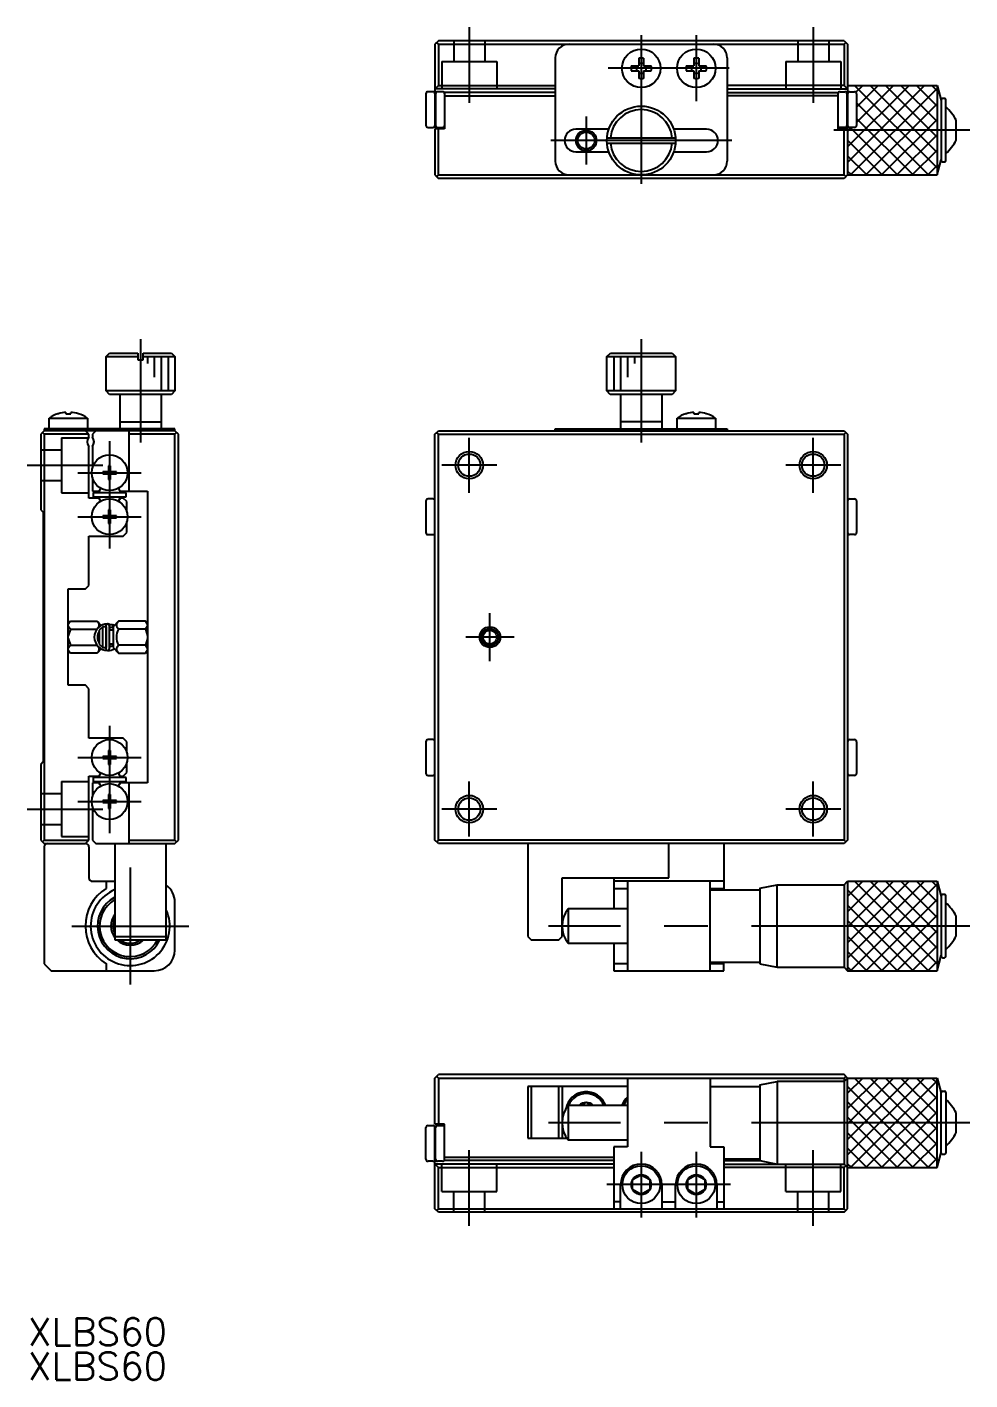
# Model space of a CAD drawing. Extents: x 0 to 276, y 0 to 197.
# Drawn here: x -0.1 to 136.9, y 0 to 196.7 of the extents above; entities that cross this region are included whole.
import ezdxf

# ---------------------------------------------------------------- set-up
doc = ezdxf.new("R2010")
doc.units = 0
doc.linetypes.add('CENTER', pattern=[50.8, 31.75, -6.35, 6.35, -6.35])
doc.linetypes.add('DASHED', pattern=[19.05, 12.7, -6.35])
doc.layers.get('0').update_dxf_attribs({"linetype": 'CONTINUOUS'})
doc.layers.add('CENTER', color=1, linetype='CENTER')
doc.styles.get("Standard").update_dxf_attribs({"font": 'txt.shx', "height": 3, "bigfont": 'bigfont.shx'})

# ---------------------------------------------------------------- blocks, each defined once
blk = doc.blocks.new('*U55')
at = {"color": 7, "linetype": 'CONTINUOUS'}
blk.add_text('XLBS60', height=4, dxfattribs=at).set_placement((0, 5))
blk = doc.blocks.new('*U56')
at = {"color": 7, "linetype": 'CONTINUOUS'}
blk.add_text('XLBS60', height=4, dxfattribs=at).set_placement((0, 0))

msp = doc.modelspace()

# ---------------------------------------------------------------- linework, layer by layer
at = {"color": 7, "linetype": 'CONTINUOUS'}
for p, q in [((59.66, 194.69), (59.16, 194.19)), ((59.16, 194.19), (59.16, 182.19)), ((59.66, 194.19), (59.41, 194.44)), ((118.66, 194.69), (59.66, 194.69)), ((59.66, 194.19), (59.66, 188.19)), ((59.66, 194.19), (118.66, 194.19)), ((118.66, 194.69), (119.16, 194.19)), ((118.66, 194.19), (118.91, 194.44)), ((118.66, 194.19), (118.66, 188.19)), ((119.16, 194.19), (119.16, 175.19)), ((76.66, 192.19), (76.66, 177.19)), ((76.66, 192.19), (76.66, 177.19)), ((87.7, 191.04), (88.81, 191.04)), ((88.81, 192.14), (88.81, 191.04)), ((89.51, 192.14), (89.51, 191.04)), ((89.51, 191.04), (90.62, 191.04)), ((95.7, 191.04), (96.81, 191.04)), ((96.81, 192.14), (96.81, 191.04)), ((97.51, 192.14), (97.51, 191.04)), ((97.51, 191.04), (98.62, 191.04)), ((101.66, 192.19), (101.66, 177.19)), ((101.66, 192.19), (101.66, 177.19)), ((87.7, 190.34), (88.81, 190.34)), ((88.81, 190.34), (88.81, 189.23)), ((89.51, 190.34), (90.62, 190.34)), ((89.51, 190.34), (89.51, 189.23)), ((95.7, 190.34), (96.81, 190.34)), ((96.81, 190.34), (96.81, 189.23)), ((97.51, 190.34), (98.62, 190.34)), ((97.51, 190.34), (97.51, 189.23)), ((57.86, 186.99), (57.86, 182.39)), ((58.86, 187.29), (58.16, 187.29)), ((59.66, 188.19), (59.16, 187.69)), ((76.66, 187.69), (59.16, 187.69)), ((59.26, 186.99), (59.26, 182.39)), ((60.26, 187.29), (59.56, 187.29)), ((59.66, 188.19), (76.66, 188.19)), ((76.66, 187.19), (60.56, 187.19)), ((60.56, 187.19), (60.56, 181.89)), ((118.66, 188.19), (101.66, 188.19)), ((101.66, 187.69), (119.16, 187.69)), ((101.66, 187.19), (117.76, 187.19)), ((117.76, 187.19), (117.76, 181.89)), ((118.06, 187.29), (118.76, 187.29)), ((118.66, 188.19), (119.16, 187.69)), ((119.06, 186.99), (119.06, 182.39)), ((119.16, 188.19), (132.16, 188.19)), ((119.46, 187.29), (120.16, 187.29)), ((120.46, 186.99), (120.46, 182.39)), ((132.16, 188.19), (132.75, 185.99)), ((132.16, 188.19), (132.16, 175.19)), ((59.16, 186.24), (59.26, 186.24)), ((59.16, 186.11), (59.26, 186.11)), ((60.56, 186.69), (76.66, 186.69)), ((117.76, 186.69), (101.66, 186.69)), ((119.16, 186.24), (119.06, 186.24)), ((119.16, 186.11), (119.06, 186.11)), ((132.75, 186.09), (132.75, 177.29)), ((133.25, 186.29), (132.95, 186.29)), ((133.45, 177.29), (133.45, 186.09)), ((59.16, 184.69), (59.26, 184.69)), ((59.16, 183.26), (59.26, 183.26)), ((59.16, 183.14), (59.26, 183.14)), ((119.16, 184.69), (119.06, 184.69)), ((119.16, 183.26), (119.06, 183.26)), ((119.16, 183.14), (119.06, 183.14)), ((134.96, 180.24), (134.96, 183.13)), ((58.16, 182.09), (58.86, 182.09)), ((59.16, 182.69), (59.26, 182.69)), ((59.16, 182.19), (59.34, 182.19)), ((60.56, 181.89), (59.16, 181.89)), ((59.16, 181.89), (59.16, 175.19)), ((59.56, 182.09), (60.26, 182.09)), ((59.66, 175.19), (59.66, 181.89)), ((60.48, 182.19), (60.56, 182.19)), ((84.44, 181.84), (79.66, 181.84)), ((98.66, 181.84), (93.88, 181.84)), ((117.84, 182.19), (117.76, 182.19)), ((117.76, 181.89), (119.16, 181.89)), ((118.76, 182.09), (118.06, 182.09)), ((118.66, 175.19), (118.66, 181.89)), ((119.16, 182.19), (118.98, 182.19)), ((119.16, 182.69), (119.06, 182.69)), ((120.16, 182.09), (119.46, 182.09)), ((84.17, 180.59), (94.14, 180.59)), ((84.17, 179.79), (94.14, 179.79)), ((79.66, 178.54), (84.44, 178.54)), ((93.88, 178.54), (98.66, 178.54)), ((132.16, 175.19), (132.75, 177.39)), ((132.95, 177.09), (133.25, 177.09)), ((59.16, 175.19), (59.66, 174.69)), ((59.66, 175.19), (59.41, 174.94)), ((59.66, 175.19), (118.66, 175.19)), ((119.16, 175.19), (118.66, 174.69)), ((118.66, 175.19), (118.91, 174.94)), ((119.16, 175.19), (132.16, 175.19)), ((118.66, 174.69), (59.66, 174.69)), ((11.36, 148.79), (11.86, 149.29)), ((11.36, 148.79), (15.96, 148.79)), ((11.36, 143.79), (11.36, 148.79)), ((11.86, 149.29), (15.96, 149.29)), ((15.96, 149.29), (15.96, 148.29)), ((15.96, 148.29), (16.76, 148.29)), ((16.76, 148.29), (16.76, 149.29)), ((16.76, 149.29), (20.86, 149.29)), ((16.76, 148.79), (21.36, 148.79)), ((20.86, 149.29), (21.36, 148.79)), ((21.36, 148.79), (21.36, 143.79)), ((84.16, 143.79), (84.16, 148.29)), ((84.16, 148.29), (84.17, 148.29)), ((84.17, 148.79), (84.68, 149.29)), ((84.17, 148.79), (94.14, 148.79)), ((84.17, 148.29), (84.17, 148.79)), ((84.68, 149.29), (93.64, 149.29)), ((93.64, 149.29), (94.14, 148.79)), ((94.14, 148.79), (94.14, 148.29)), ((94.14, 148.29), (94.16, 148.29)), ((94.16, 148.29), (94.16, 143.79)), ((21.36, 143.79), (11.36, 143.79)), ((11.86, 143.29), (11.36, 143.79)), ((21.36, 143.79), (20.86, 143.29)), ((94.16, 143.79), (84.16, 143.79)), ((84.66, 143.29), (84.16, 143.79)), ((94.16, 143.79), (93.66, 143.29)), ((20.86, 143.29), (11.86, 143.29)), ((13.36, 143.29), (13.36, 138.29)), ((19.36, 143.29), (19.36, 138.29)), ((93.66, 143.29), (84.66, 143.29)), ((86.16, 143.29), (86.16, 138.29)), ((92.16, 143.29), (92.16, 138.29)), ((3.06, 138.29), (3.06, 139.84)), ((3.06, 139.84), (8.66, 139.84)), ((4.36, 140.46), (4.4, 140.46)), ((5.51, 140.67), (5.51, 140.46)), ((5.51, 140.46), (6.21, 140.46)), ((6.21, 140.46), (6.21, 140.67)), ((7.36, 140.46), (7.32, 140.46)), ((8.66, 139.84), (8.66, 138.29)), ((94.36, 138.29), (94.36, 139.84)), ((94.36, 139.84), (99.96, 139.84)), ((95.66, 140.46), (95.7, 140.46)), ((96.81, 140.67), (96.81, 140.46)), ((96.81, 140.46), (97.51, 140.46)), ((97.51, 140.46), (97.51, 140.67)), ((98.66, 140.46), (98.62, 140.46)), ((99.96, 139.84), (99.96, 138.29)), ((2.36, 137.99), (1.86, 137.49)), ((2.36, 137.49), (2.11, 137.74)), ((21.36, 138.29), (2.36, 138.29)), ((2.36, 138.29), (2.36, 137.99)), ((21.36, 137.99), (2.36, 137.99)), ((8.86, 137.49), (8.36, 137.99)), ((9.86, 137.99), (9.36, 137.49)), ((13.36, 139.29), (19.36, 139.29)), ((14.66, 137.99), (14.66, 129.19)), ((21.36, 137.99), (21.36, 138.29)), ((21.86, 137.49), (21.36, 137.99)), ((21.36, 137.49), (21.61, 137.74)), ((59.16, 137.49), (59.66, 137.99)), ((59.66, 137.49), (59.41, 137.74)), ((59.66, 137.99), (118.66, 137.99)), ((76.66, 137.99), (76.66, 138.29)), ((76.66, 138.29), (101.66, 138.29)), ((92.16, 139.29), (86.16, 139.29)), ((101.66, 138.29), (101.66, 137.99)), ((118.66, 137.99), (119.16, 137.49)), ((118.66, 137.49), (118.91, 137.74)), ((1.86, 137.49), (1.86, 126.49)), ((8.86, 137.49), (2.36, 137.49)), ((2.36, 137.49), (2.36, 78.49)), ((8.86, 137.05), (8.86, 137.49)), ((8.86, 128.19), (8.86, 135.73)), ((9.36, 137.49), (9.36, 137.05)), ((9.36, 135.73), (9.36, 132.61)), ((21.36, 137.49), (14.66, 137.49)), ((21.36, 78.49), (21.36, 137.49)), ((21.86, 78.49), (21.86, 137.49)), ((59.16, 78.49), (59.16, 137.49)), ((59.66, 137.49), (118.66, 137.49)), ((59.66, 78.49), (59.66, 137.49)), ((118.66, 137.49), (118.66, 78.49)), ((119.16, 137.49), (119.16, 78.49)), ((11.66, 132.04), (10.86, 132.04)), ((10.86, 132.04), (10.86, 131.75)), ((11.39, 132.04), (11.39, 131.75)), ((12.01, 132.89), (11.72, 132.89)), ((11.72, 132.89), (11.72, 132.1)), ((12.01, 132.36), (11.72, 132.36)), ((12.01, 132.1), (12.01, 132.89)), ((12.86, 132.04), (12.07, 132.04)), ((12.33, 131.75), (12.33, 132.04)), ((12.86, 131.75), (12.86, 132.04)), ((9.36, 131.18), (9.36, 129.19)), ((10.86, 131.75), (11.66, 131.75)), ((11.72, 131.69), (11.72, 130.89)), ((11.72, 131.42), (12.01, 131.42)), ((11.72, 130.89), (12.01, 130.89)), ((12.01, 130.89), (12.01, 131.69)), ((12.07, 131.75), (12.86, 131.75)), ((10.31, 128.19), (8.86, 128.19)), ((9.36, 129.19), (10.31, 129.19)), ((14.26, 128.99), (9.46, 128.99)), ((9.46, 128.99), (9.46, 128.39)), ((9.46, 128.39), (14.26, 128.39)), ((10.31, 129.19), (10.48, 129.49)), ((10.31, 128.19), (10.44, 127.97)), ((13.41, 129.19), (13.24, 129.49)), ((13.41, 128.19), (13.28, 127.97)), ((13.41, 129.19), (17.36, 129.19)), ((13.86, 128.19), (13.41, 128.19)), ((14.36, 127.69), (13.86, 128.19)), ((14.26, 128.39), (14.26, 128.99)), ((17.36, 129.19), (17.36, 86.79)), ((58.86, 128.09), (58.16, 128.09)), ((119.46, 128.09), (120.16, 128.09)), ((1.86, 126.49), (2.21, 126.14)), ((2.21, 126.14), (2.21, 89.84)), ((12.01, 126.49), (11.72, 126.49)), ((11.72, 126.49), (11.72, 125.7)), ((12.01, 125.96), (11.72, 125.96)), ((12.01, 125.7), (12.01, 126.49)), ((14.36, 126.21), (14.36, 127.69)), ((57.86, 127.79), (57.86, 123.19)), ((120.46, 127.79), (120.46, 123.19)), ((11.66, 125.64), (10.86, 125.64)), ((10.86, 125.64), (10.86, 125.35)), ((10.86, 125.35), (11.66, 125.35)), ((11.39, 125.64), (11.39, 125.35)), ((11.72, 125.29), (11.72, 124.49)), ((11.72, 125.02), (12.01, 125.02)), ((11.72, 124.49), (12.01, 124.49)), ((12.01, 124.49), (12.01, 125.29)), ((12.86, 125.64), (12.07, 125.64)), ((12.07, 125.35), (12.86, 125.35)), ((12.33, 125.35), (12.33, 125.64)), ((12.86, 125.35), (12.86, 125.64)), ((14.36, 123.19), (14.36, 124.78)), ((8.86, 115.49), (8.86, 122.69)), ((8.86, 122.69), (13.86, 122.69)), ((13.86, 122.69), (14.36, 123.19)), ((58.16, 122.89), (58.86, 122.89)), ((120.16, 122.89), (119.46, 122.89)), ((5.86, 100.99), (5.86, 114.99)), ((5.86, 114.99), (8.36, 114.99)), ((8.36, 114.99), (8.86, 115.49)), ((5.86, 110), (6.16, 110.3)), ((6.16, 110.3), (5.86, 109.82)), ((6.16, 110.3), (10.05, 110.3)), ((10.05, 110.3), (10.65, 109.7)), ((13.17, 110.3), (12.36, 109.49)), ((17.06, 110.3), (13.17, 110.3)), ((17.36, 110), (17.06, 110.3)), ((17.06, 110.3), (17.36, 109.82)), ((5.86, 109.63), (6.16, 109.15)), ((6.16, 109.15), (5.86, 108.19)), ((6.16, 109.15), (10.02, 109.15)), ((10.86, 109.49), (10.36, 108.99)), ((10.36, 108.99), (10.36, 106.99)), ((11.36, 109.49), (10.86, 109.49)), ((10.86, 106.49), (10.86, 109.49)), ((11.36, 106.27), (11.36, 109.72)), ((11.36, 109.49), (11.36, 106.49)), ((11.63, 109.94), (12.14, 109.84)), ((11.8, 109.78), (11.81, 109.79)), ((11.81, 109.79), (11.85, 109.8)), ((11.81, 109.72), (11.81, 106.27)), ((12.36, 108.99), (11.81, 108.99)), ((11.85, 109.8), (11.88, 109.81)), ((11.86, 108.99), (11.86, 109.28)), ((11.88, 109.81), (11.92, 109.82)), ((11.92, 109.82), (11.95, 109.83)), ((11.95, 109.83), (11.99, 109.83)), ((11.99, 109.83), (12.02, 109.84)), ((12.02, 109.84), (12.06, 109.84)), ((12.06, 109.84), (12.09, 109.84)), ((12.09, 109.84), (12.13, 109.84)), ((12.13, 109.84), (12.16, 109.84)), ((12.16, 109.84), (12.2, 109.83)), ((12.2, 109.37), (12.19, 109.37)), ((12.36, 109.28), (12.19, 109.37)), ((12.2, 109.83), (12.24, 109.82)), ((12.21, 109.38), (12.2, 109.38)), ((12.2, 109.38), (12.2, 109.37)), ((12.2, 109.37), (12.2, 109.37)), ((12.22, 109.39), (12.21, 109.38)), ((12.23, 109.41), (12.22, 109.4)), ((12.22, 109.4), (12.22, 109.39)), ((12.24, 109.42), (12.23, 109.41)), ((12.24, 109.82), (12.27, 109.82)), ((12.25, 109.45), (12.24, 109.43)), ((12.24, 109.43), (12.24, 109.43)), ((12.24, 109.43), (12.24, 109.42)), ((12.27, 109.48), (12.25, 109.45)), ((12.27, 109.82), (12.34, 109.79)), ((12.28, 109.51), (12.27, 109.48)), ((12.3, 109.54), (12.28, 109.51)), ((12.31, 109.58), (12.3, 109.54)), ((12.33, 109.61), (12.31, 109.58)), ((12.34, 109.65), (12.33, 109.61)), ((12.34, 109.79), (12.37, 109.78)), ((12.35, 109.68), (12.34, 109.65)), ((12.36, 109.69), (12.35, 109.68)), ((12.37, 109.72), (12.36, 109.71)), ((12.36, 109.71), (12.36, 109.69)), ((12.36, 109.49), (12.36, 106.49)), ((12.37, 109.78), (12.37, 109.78)), ((12.37, 109.78), (12.37, 109.78)), ((12.37, 109.78), (12.37, 109.77)), ((12.56, 109.69), (12.37, 109.78)), ((12.37, 109.77), (12.37, 109.77)), ((12.37, 109.77), (12.37, 109.76)), ((12.37, 109.76), (12.37, 109.75)), ((12.37, 109.75), (12.37, 109.74)), ((12.37, 109.74), (12.37, 109.73)), ((12.37, 109.73), (12.37, 109.72)), ((17.06, 109.15), (13.17, 109.15)), ((17.36, 109.63), (17.06, 109.15)), ((17.06, 109.15), (17.36, 108.19)), ((5.86, 107.8), (6.16, 106.84)), ((6.16, 106.84), (5.86, 106.36)), ((6.16, 106.84), (10.02, 106.84)), ((10.65, 106.28), (10.05, 105.68)), ((10.36, 106.99), (10.86, 106.49)), ((10.86, 106.49), (11.36, 106.49)), ((12.36, 106.99), (11.81, 106.99)), ((12.36, 106.71), (11.81, 106.51)), ((11.86, 106.99), (11.86, 106.71)), ((12.36, 106.49), (13.17, 105.68)), ((17.06, 106.84), (13.17, 106.84)), ((17.36, 107.8), (17.06, 106.84)), ((17.06, 106.84), (17.36, 106.36)), ((5.86, 106.16), (6.16, 105.68)), ((6.16, 105.68), (5.86, 105.98)), ((10.05, 105.68), (6.16, 105.68)), ((13.17, 105.68), (17.06, 105.68)), ((17.36, 106.16), (17.06, 105.68)), ((17.06, 105.68), (17.36, 105.98)), ((8.36, 100.99), (5.86, 100.99)), ((8.86, 100.49), (8.36, 100.99)), ((8.86, 93.29), (8.86, 100.49)), ((13.86, 93.29), (8.86, 93.29)), ((14.36, 92.79), (13.86, 93.29)), ((14.36, 91.21), (14.36, 92.79)), ((57.86, 92.79), (57.86, 88.19)), ((58.86, 93.09), (58.16, 93.09)), ((119.46, 93.09), (120.16, 93.09)), ((120.46, 92.79), (120.46, 88.19)), ((11.66, 90.64), (10.86, 90.64)), ((10.86, 90.64), (10.86, 90.35)), ((11.39, 90.64), (11.39, 90.35)), ((12.01, 91.49), (11.72, 91.49)), ((11.72, 91.49), (11.72, 90.7)), ((12.01, 90.96), (11.72, 90.96)), ((12.01, 90.7), (12.01, 91.49)), ((12.86, 90.64), (12.07, 90.64)), ((12.33, 90.35), (12.33, 90.64)), ((12.86, 90.35), (12.86, 90.64)), ((2.21, 89.84), (1.86, 89.49)), ((1.86, 89.49), (1.86, 78.49)), ((10.86, 90.35), (11.66, 90.35)), ((11.72, 90.29), (11.72, 89.49)), ((11.72, 90.02), (12.01, 90.02)), ((11.72, 89.49), (12.01, 89.49)), ((12.01, 89.49), (12.01, 90.29)), ((12.07, 90.35), (12.86, 90.35)), ((14.36, 88.29), (14.36, 89.78)), ((8.86, 78.49), (8.86, 87.79)), ((8.86, 87.79), (10.31, 87.79)), ((10.31, 86.79), (9.36, 86.79)), ((9.36, 86.79), (9.36, 84.81)), ((14.26, 87.59), (9.46, 87.59)), ((9.46, 87.59), (9.46, 86.99)), ((9.46, 86.99), (14.26, 86.99)), ((10.31, 87.79), (10.48, 88.09)), ((10.31, 86.79), (10.44, 86.57)), ((13.41, 87.79), (13.24, 88.09)), ((13.41, 86.79), (13.28, 86.57)), ((13.41, 87.79), (13.86, 87.79)), ((17.36, 86.79), (13.41, 86.79)), ((13.86, 87.79), (14.36, 88.29)), ((14.26, 86.99), (14.26, 87.59)), ((14.66, 86.79), (14.66, 77.99)), ((58.16, 87.89), (58.86, 87.89)), ((120.16, 87.89), (119.46, 87.89)), ((12.01, 85.09), (11.72, 85.09)), ((11.72, 85.09), (11.72, 84.3)), ((12.01, 84.3), (12.01, 85.09)), ((9.36, 83.38), (9.36, 78.49)), ((11.66, 84.24), (10.86, 84.24)), ((10.86, 84.24), (10.86, 83.95)), ((10.86, 83.95), (11.66, 83.95)), ((11.39, 84.24), (11.39, 83.95)), ((12.01, 84.56), (11.72, 84.56)), ((11.72, 83.89), (11.72, 83.09)), ((11.72, 83.62), (12.01, 83.62)), ((11.72, 83.09), (12.01, 83.09)), ((12.01, 83.09), (12.01, 83.89)), ((12.86, 84.24), (12.07, 84.24)), ((12.07, 83.95), (12.86, 83.95)), ((12.33, 83.95), (12.33, 84.24)), ((12.86, 83.95), (12.86, 84.24)), ((1.86, 78.49), (2.36, 77.99)), ((2.36, 78.49), (2.11, 78.24)), ((2.36, 78.49), (8.86, 78.49)), ((2.36, 77.99), (8.36, 77.99)), ((2.36, 77.49), (2.36, 60.49)), ((8.36, 77.99), (8.86, 78.49)), ((8.86, 77.49), (8.86, 72.99)), ((9.36, 78.49), (9.86, 77.99)), ((9.86, 77.99), (21.36, 77.99)), ((12.61, 77.99), (12.61, 63.99)), ((14.66, 78.49), (21.36, 78.49)), ((20.11, 63.99), (20.11, 77.99)), ((21.36, 78.49), (21.61, 78.24)), ((21.36, 77.99), (21.86, 78.49)), ((59.66, 77.99), (59.16, 78.49)), ((59.66, 78.49), (59.41, 78.24)), ((118.66, 78.49), (59.66, 78.49)), ((118.66, 77.99), (59.66, 77.99)), ((72.66, 77.99), (72.66, 64.49)), ((93.16, 72.99), (93.16, 77.99)), ((101.16, 77.99), (101.16, 71.24)), ((118.66, 78.49), (118.91, 78.24)), ((119.16, 78.49), (118.66, 77.99)), ((77.66, 64.49), (77.66, 72.99)), ((77.66, 72.99), (93.16, 72.99)), ((85.16, 72.99), (85.16, 68.49)), ((9.36, 72.49), (12.61, 72.49)), ((11.36, 72.49), (11.36, 71.47)), ((101.16, 72.49), (85.16, 72.49)), ((85.16, 71.47), (87.16, 71.47)), ((87.16, 72.49), (87.16, 59.49)), ((99.16, 59.49), (99.16, 72.49)), ((99.16, 71.47), (101.16, 71.47)), ((99.16, 71.24), (106.41, 71.24)), ((106.41, 71.49), (108.91, 71.99)), ((106.41, 71.49), (106.41, 60.49)), ((108.91, 71.99), (118.66, 71.99)), ((108.91, 59.99), (108.91, 71.99)), ((118.66, 71.99), (119.16, 72.49)), ((118.66, 71.99), (118.66, 59.99)), ((119.16, 72.49), (132.16, 72.49)), ((119.16, 72.49), (119.16, 59.49)), ((132.16, 72.49), (132.75, 70.29)), ((132.16, 72.49), (132.16, 59.49)), ((21.36, 62.49), (21.36, 69.49)), ((132.75, 70.39), (132.75, 61.59)), ((133.25, 70.59), (132.95, 70.59)), ((133.45, 61.59), (133.45, 70.39)), ((78.54, 68.49), (78.54, 63.49)), ((87.16, 68.49), (78.54, 68.49)), ((134.96, 64.55), (134.96, 67.44)), ((12.61, 64.49), (20.11, 64.49)), ((12.61, 63.99), (20.11, 63.99)), ((72.66, 64.49), (73.16, 63.99)), ((73.16, 63.99), (77.16, 63.99)), ((77.16, 63.99), (77.66, 64.49)), ((78.54, 63.49), (87.16, 63.49)), ((85.16, 63.49), (85.16, 59.49)), ((132.16, 59.49), (132.75, 61.69)), ((132.95, 61.39), (133.25, 61.39)), ((2.36, 60.49), (3.36, 59.49)), ((3.36, 59.49), (18.36, 59.49)), ((11.36, 60.52), (11.36, 59.49)), ((85.16, 60.52), (87.16, 60.52)), ((85.16, 59.49), (101.16, 59.49)), ((99.16, 60.74), (106.41, 60.74)), ((99.16, 60.52), (101.16, 60.52)), ((101.16, 59.49), (101.16, 60.74)), ((106.41, 60.49), (108.91, 59.99)), ((108.91, 59.99), (118.66, 59.99)), ((118.66, 59.99), (119.16, 59.49)), ((119.16, 59.49), (132.16, 59.49)), ((59.16, 43.89), (59.66, 44.39)), ((59.16, 37.19), (59.16, 43.89)), ((59.66, 43.89), (59.41, 44.14)), ((118.66, 44.39), (59.66, 44.39)), ((59.66, 43.89), (59.66, 37.19)), ((59.66, 43.89), (118.66, 43.89)), ((87.16, 43.89), (87.16, 33.89)), ((99.16, 43.89), (99.16, 33.89)), ((106.41, 42.89), (108.91, 43.39)), ((118.66, 43.39), (108.91, 43.39)), ((108.91, 43.39), (108.91, 31.39)), ((119.16, 43.89), (118.66, 44.39)), ((118.66, 43.89), (118.91, 44.14)), ((118.66, 43.89), (118.66, 37.19)), ((118.66, 43.39), (119.16, 43.89)), ((118.66, 43.39), (118.66, 31.39)), ((119.16, 24.89), (119.16, 43.89)), ((119.16, 43.89), (132.16, 43.89)), ((119.16, 30.89), (119.16, 43.89)), ((132.16, 43.89), (132.75, 41.69)), ((132.16, 30.89), (132.16, 43.89)), ((87.16, 42.64), (72.66, 42.64)), ((72.66, 42.64), (72.66, 35.14)), ((73.16, 42.64), (73.16, 35.14)), ((77.16, 35.14), (77.16, 42.64)), ((77.66, 42.64), (77.66, 35.14)), ((99.16, 42.64), (106.41, 42.64)), ((106.41, 42.89), (106.41, 31.89)), ((132.75, 32.99), (132.75, 41.79)), ((132.95, 41.99), (133.25, 41.99)), ((133.45, 41.79), (133.45, 32.99)), ((87.16, 39.89), (78.54, 39.89)), ((78.54, 39.89), (78.54, 34.89)), ((81.16, 40.34), (80.39, 39.89)), ((81.93, 39.89), (81.16, 40.34)), ((134.96, 35.95), (134.96, 38.84)), ((57.86, 32.09), (57.86, 36.69)), ((58.16, 36.99), (58.86, 36.99)), ((60.56, 37.19), (59.16, 37.19)), ((59.16, 24.89), (59.16, 36.89)), ((59.16, 36.89), (59.34, 36.89)), ((59.16, 36.39), (59.26, 36.39)), ((59.16, 35.94), (59.26, 35.94)), ((59.16, 35.81), (59.26, 35.81)), ((59.26, 32.09), (59.26, 36.69)), ((59.56, 36.99), (60.26, 36.99)), ((60.48, 36.89), (60.56, 36.89)), ((60.56, 31.89), (60.56, 37.19)), ((59.16, 34.39), (59.26, 34.39)), ((72.66, 35.14), (78.35, 35.14)), ((78.54, 34.89), (87.16, 34.89)), ((87.16, 33.89), (85.16, 33.89)), ((85.16, 33.89), (85.16, 24.89)), ((99.16, 33.89), (101.16, 33.89)), ((101.16, 33.89), (101.16, 24.89)), ((58.86, 31.79), (58.16, 31.79)), ((59.16, 32.97), (59.26, 32.97)), ((59.16, 32.84), (59.26, 32.84)), ((60.26, 31.79), (59.56, 31.79)), ((60.56, 32.39), (85.16, 32.39)), ((85.16, 31.89), (60.56, 31.89)), ((101.16, 32.14), (106.41, 32.14)), ((101.16, 31.89), (106.41, 31.89)), ((106.41, 31.89), (108.91, 31.39)), ((132.16, 30.89), (132.75, 33.09)), ((133.25, 32.79), (132.95, 32.79)), ((85.16, 31.39), (59.16, 31.39)), ((59.66, 30.89), (59.16, 31.39)), ((59.66, 24.89), (59.66, 30.89)), ((59.66, 30.89), (85.16, 30.89)), ((87.91, 29.12), (89.16, 29.84)), ((89.16, 29.84), (90.41, 29.12)), ((95.91, 29.12), (97.16, 29.84)), ((97.16, 29.84), (98.41, 29.12)), ((101.16, 31.39), (118.66, 31.39)), ((118.66, 30.89), (101.16, 30.89)), ((118.66, 31.39), (119.16, 30.89)), ((118.66, 30.89), (118.91, 31.14)), ((118.66, 24.89), (118.66, 30.89)), ((119.16, 30.89), (132.16, 30.89)), ((86.16, 24.89), (86.16, 28.39)), ((87.91, 27.67), (87.91, 29.12)), ((89.16, 26.95), (87.91, 27.67)), ((90.41, 27.67), (89.16, 26.95)), ((90.41, 29.12), (90.41, 27.67)), ((92.16, 28.39), (92.16, 24.89)), ((94.16, 24.89), (94.16, 28.39)), ((95.91, 27.67), (95.91, 29.12)), ((97.16, 26.95), (95.91, 27.67)), ((98.41, 27.67), (97.16, 26.95)), ((98.41, 29.12), (98.41, 27.67)), ((100.16, 28.39), (100.16, 24.89)), ((86.16, 25.89), (85.16, 25.89)), ((92.16, 25.89), (94.16, 25.89)), ((100.16, 25.89), (101.16, 25.89)), ((59.66, 24.39), (59.16, 24.89)), ((59.66, 24.89), (59.41, 24.64)), ((59.66, 24.89), (118.66, 24.89)), ((118.66, 24.39), (59.66, 24.39)), ((118.66, 24.39), (119.16, 24.89)), ((118.66, 24.89), (118.91, 24.64))]:
    msp.add_line(p, q, dxfattribs=at)
at = {"color": 3, "linetype": 'DASHED'}
for p, q in [((61.91, 194.69), (61.91, 191.69)), ((66.41, 194.69), (66.41, 191.69)), ((111.91, 194.69), (111.91, 191.69)), ((116.41, 194.69), (116.41, 191.69)), ((60.16, 191.69), (60.16, 187.69)), ((60.16, 191.69), (68.16, 191.69)), ((68.16, 191.69), (68.16, 187.69)), ((110.16, 191.69), (110.16, 187.69)), ((110.16, 191.69), (118.16, 191.69)), ((118.16, 191.69), (118.16, 187.69)), ((4.86, 136.99), (8.81, 136.99)), ((4.86, 136.99), (4.86, 128.99)), ((1.86, 135.24), (4.86, 135.24)), ((1.86, 130.74), (4.86, 130.74)), ((4.86, 128.99), (8.86, 128.99)), ((4.86, 86.99), (8.86, 86.99)), ((4.86, 86.99), (4.86, 78.99)), ((1.86, 85.24), (4.86, 85.24)), ((1.86, 80.74), (4.86, 80.74)), ((4.86, 78.99), (8.86, 78.99)), ((60.16, 27.39), (60.16, 31.39)), ((68.16, 27.39), (68.16, 31.39)), ((110.16, 27.39), (110.16, 31.39)), ((118.16, 27.39), (118.16, 31.39)), ((60.16, 27.39), (68.16, 27.39)), ((61.91, 24.39), (61.91, 27.39)), ((66.41, 24.39), (66.41, 27.39)), ((110.16, 27.39), (118.16, 27.39)), ((111.91, 24.39), (111.91, 27.39)), ((116.41, 24.39), (116.41, 27.39))]:
    msp.add_line(p, q, dxfattribs=at)
at = {"color": 3, "linetype": 'CONTINUOUS'}
for p, q in [((119.16, 179.25), (128.09, 188.19)), ((119.16, 177.01), (130.34, 188.19)), ((119.58, 175.19), (132.16, 187.76)), ((132.16, 176.2), (120.18, 188.19)), ((120.37, 187.2), (121.36, 188.19)), ((120.46, 185.04), (123.6, 188.19)), ((120.46, 182.8), (125.85, 188.19)), ((132.16, 178.45), (122.42, 188.19)), ((132.16, 180.69), (124.67, 188.19)), ((132.16, 182.94), (126.91, 188.19)), ((132.16, 185.18), (129.16, 188.19)), ((132.16, 187.43), (131.4, 188.19)), ((130.93, 175.19), (120.46, 185.66)), ((121.83, 175.19), (132.16, 185.52)), ((128.69, 175.19), (120.46, 183.41)), ((124.07, 175.19), (132.16, 183.27)), ((119.16, 181.5), (119.75, 182.09)), ((126.44, 175.19), (119.54, 182.09)), ((126.32, 175.19), (132.16, 181.03)), ((124.2, 175.19), (119.16, 180.22)), ((121.95, 175.19), (119.16, 177.98)), ((128.56, 175.19), (132.16, 178.78)), ((119.71, 175.19), (119.16, 175.73)), ((130.81, 175.19), (132.16, 176.54)), ((17.36, 148.79), (17.36, 147.79)), ((18.36, 148.79), (18.36, 145.79)), ((19.36, 148.79), (19.36, 143.79)), ((20.36, 148.79), (20.36, 143.79)), ((85.16, 148.79), (85.16, 143.79)), ((86.16, 148.79), (86.16, 143.79)), ((87.16, 148.79), (87.16, 145.79)), ((88.16, 148.79), (88.16, 147.79)), ((119.16, 70.3), (121.36, 72.49)), ((119.16, 68.05), (123.6, 72.49)), ((119.16, 65.81), (125.85, 72.49)), ((119.16, 63.56), (128.09, 72.49)), ((119.16, 61.32), (130.34, 72.49)), ((130.93, 59.49), (119.16, 71.27)), ((119.58, 59.49), (132.16, 72.07)), ((132.16, 60.51), (120.18, 72.49)), ((132.16, 62.76), (122.42, 72.49)), ((132.16, 65), (124.67, 72.49)), ((132.16, 67.25), (126.91, 72.49)), ((132.16, 69.49), (129.16, 72.49)), ((132.16, 71.74), (131.4, 72.49)), ((128.69, 59.49), (119.16, 69.02)), ((121.83, 59.49), (132.16, 69.83)), ((124.07, 59.49), (132.16, 67.58)), ((126.44, 59.49), (119.16, 66.78)), ((126.32, 59.49), (132.16, 65.34)), ((124.2, 59.49), (119.16, 64.53)), ((128.56, 59.49), (132.16, 63.09)), ((121.95, 59.49), (119.16, 62.29)), ((119.71, 59.49), (119.16, 60.04)), ((130.81, 59.49), (132.16, 60.85)), ((119.16, 41.7), (121.36, 43.89)), ((119.16, 39.45), (123.6, 43.89)), ((119.16, 37.21), (125.85, 43.89)), ((119.16, 34.96), (128.09, 43.89)), ((119.16, 32.72), (130.34, 43.89)), ((119.58, 30.89), (132.16, 43.47)), ((132.16, 31.91), (120.18, 43.89)), ((132.16, 34.16), (122.42, 43.89)), ((132.16, 36.4), (124.67, 43.89)), ((132.16, 38.65), (126.91, 43.89)), ((132.16, 40.89), (129.16, 43.89)), ((132.16, 43.14), (131.4, 43.89)), ((130.93, 30.89), (119.16, 42.67)), ((128.69, 30.89), (119.16, 40.42)), ((121.83, 30.89), (132.16, 41.23)), ((126.44, 30.89), (119.16, 38.18)), ((124.07, 30.89), (132.16, 38.98)), ((124.2, 30.89), (119.16, 35.93)), ((126.32, 30.89), (132.16, 36.74)), ((121.95, 30.89), (119.16, 33.69)), ((128.56, 30.89), (132.16, 34.49)), ((130.81, 30.89), (132.16, 32.25)), ((119.71, 30.89), (119.16, 31.44))]:
    msp.add_line(p, q, dxfattribs=at)
at = {"color": 7, "linetype": 'CONTINUOUS'}
for centre, radius in [((89.16, 190.69), 2.8), ((97.16, 190.69), 2.8), ((89.16, 180.19), 5), ((81.16, 180.19), 1.23), ((11.86, 131.89), 2.6), ((64.16, 132.99), 1.62), ((114.16, 132.99), 1.62), ((11.86, 125.49), 2.6), ((67.16, 107.99), 1.23), ((67.16, 107.99), 1), ((11.86, 90.49), 2.6), ((11.86, 84.09), 2.6), ((64.16, 82.99), 1.62), ((114.16, 82.99), 1.62), ((89.16, 28.39), 2.75), ((89.16, 28.39), 1.44), ((97.16, 28.39), 2.75), ((97.16, 28.39), 1.44)]:
    msp.add_circle(centre, radius, dxfattribs=at)
at = {"color": 3, "linetype": 'CONTINUOUS'}
for centre, radius in [((81.16, 180.19), 1.5), ((64.16, 132.99), 2), ((114.16, 132.99), 2), ((67.16, 107.99), 1.5), ((64.16, 82.99), 2), ((114.16, 82.99), 2)]:
    msp.add_circle(centre, radius, dxfattribs=at)
at = {"color": 7, "linetype": 'CONTINUOUS'}
for centre, radius, start, end in [((78.66, 192.19), 2, 90, 180), ((78.66, 192.19), 2, 90, 180), ((99.66, 192.19), 2, 0, 90), ((99.66, 192.19), 2, 0, 90), ((89.16, 190.69), 1.5, 166.5066, 193.4934), ((89.16, 190.69), 0.734, 151.5381, 208.4619), ((89.16, 190.69), 1.5, 76.5066, 103.4934), ((89.16, 190.69), 0.734, 61.5382, 118.4619), ((89.16, 190.69), 0.734, 331.5381, 28.4619), ((89.16, 190.69), 1.5, 346.5066, 13.4934), ((97.16, 190.69), 1.5, 166.5066, 193.4934), ((97.16, 190.69), 0.734, 151.5381, 208.4619), ((97.16, 190.69), 1.5, 76.5066, 103.4934), ((97.16, 190.69), 0.734, 61.5382, 118.4619), ((97.16, 190.69), 0.734, 331.5381, 28.4619), ((97.16, 190.69), 1.5, 346.5066, 13.4934), ((89.16, 190.69), 0.734, 241.5381, 298.4618), ((89.16, 190.69), 1.5, 256.5066, 283.4934), ((97.16, 190.69), 0.734, 241.5381, 298.4618), ((97.16, 190.69), 1.5, 256.5066, 283.4934), ((58.16, 186.99), 0.3, 90, 180), ((58.86, 186.99), 0.3, 360, 90), ((59.56, 186.99), 0.3, 90, 180), ((60.26, 186.99), 0.3, 0, 90), ((118.06, 186.99), 0.3, 90, 180), ((118.76, 186.99), 0.3, 360, 90), ((119.46, 186.99), 0.3, 90, 180), ((120.16, 186.99), 0.3, 360, 90), ((132.95, 186.09), 0.2, 90, 180), ((133.25, 186.09), 0.2, 0, 90), ((128.06, 179.37), 7.85, 28.6152, 46.7208), ((89.16, 180.19), 4.5, 5.0997, 174.9003), ((58.16, 182.39), 0.3, 180, 270), ((58.86, 182.39), 0.3, 270, 0), ((59.56, 182.39), 0.3, 180, 270), ((60.26, 182.39), 0.3, 270, 360), ((79.66, 180.19), 1.65, 90, 270), ((98.66, 180.19), 1.65, 270, 90), ((118.06, 182.39), 0.3, 180, 270), ((118.76, 182.39), 0.3, 270, 0), ((119.46, 182.39), 0.3, 180, 270), ((120.16, 182.39), 0.3, 270, 0), ((89.16, 180.19), 4.5, 185.0997, 354.9003), ((128.06, 184), 7.85, 313.2792, 331.3848), ((78.66, 177.19), 2, 180, 270), ((78.66, 177.19), 2, 180, 270), ((99.66, 177.19), 2, 270, 0), ((99.66, 177.19), 2, 270, 0), ((132.95, 177.29), 0.2, 180, 270), ((133.25, 177.29), 0.2, 270, 0), ((5.86, 135.69), 5, 107.4576, 124.0558), ((5.86, 135.69), 4.99, 94.0239, 107.0039), ((5.86, 135.69), 4.99, 72.9961, 85.9761), ((5.86, 135.69), 5, 55.9442, 72.5424), ((97.16, 135.69), 5, 107.4576, 124.0558), ((97.16, 135.69), 4.99, 94.0239, 107.0039), ((97.16, 135.69), 4.99, 72.9961, 85.9761), ((97.16, 135.69), 5, 55.9442, 72.5424), ((9.61, 136.39), 1, 138.5904, 221.4096), ((8.61, 136.39), 1, 318.5904, 41.4096), ((11.66, 132.1), 0.06, 270, 0), ((12.07, 132.1), 0.06, 180, 270), ((11.66, 131.69), 0.06, 360, 90), ((12.07, 131.69), 0.06, 90, 180), ((11.86, 128.69), 1.59, 143.8027, 169.1069), ((11.86, 128.69), 1.59, 190.8931, 216.1973), ((11.98, 128.81), 1.75, 208.6217, 217.006), ((11.98, 128.58), 1.75, 142.9941, 148.6215), ((11.86, 128.69), 1.59, 10.8931, 36.1973), ((11.86, 128.69), 1.59, 323.8027, 349.1069), ((11.75, 128.58), 1.75, 31.3785, 37.0059), ((11.75, 128.81), 1.75, 322.994, 331.3783), ((58.16, 127.79), 0.3, 90, 180), ((58.86, 127.79), 0.3, 360, 90), ((119.46, 127.79), 0.3, 90, 180), ((120.16, 127.79), 0.3, 360, 90), ((11.66, 125.7), 0.06, 270, 0), ((11.66, 125.29), 0.06, 360, 90), ((12.07, 125.7), 0.06, 180, 270), ((12.07, 125.29), 0.06, 90, 180), ((58.16, 123.19), 0.3, 180, 270), ((58.86, 123.19), 0.3, 270, 0), ((119.46, 123.19), 0.3, 180, 270), ((120.16, 123.19), 0.3, 270, 0), ((9.03, 109.26), 1.46, 30.8801, 44.6127), ((14.2, 109.26), 1.46, 135.3873, 149.1199), ((11.59, 107.99), 1.95, 90.7433, 269.2229), ((11.59, 107.99), 1.5, 144.7293, 215.2707), ((8.05, 107.99), 2.31, 342.5642, 17.4237), ((9.81, 109.72), 0.554, 329.0926, 31.283), ((11.59, 109.72), 0.225, 360, 180), ((12.08, 109.12), 0.271, 66.8141, 180.7729), ((13.42, 109.72), 0.554, 148.717, 210.9074), ((15.17, 107.99), 2.31, 150.0163, 209.9837), ((14.15, 110.15), 1.4, 210.5297, 225.8349), ((9.81, 106.26), 0.554, 328.717, 30.9384), ((11.59, 106.27), 0.225, 180, 360), ((11.59, 107.99), 1.95, 270.7814, 299.7569), ((12.09, 106.87), 0.274, 179.6299, 264.6503), ((13.42, 106.26), 0.554, 149.0926, 211.283), ((14.15, 105.84), 1.4, 134.1651, 149.4703), ((9.03, 106.73), 1.46, 315.3886, 329.1199), ((14.2, 106.73), 1.46, 210.8801, 224.6139), ((14.2, 106.73), 1.46, 225.3861, 225.3873), ((58.16, 92.79), 0.3, 90, 180), ((58.86, 92.79), 0.3, 360, 90), ((119.46, 92.79), 0.3, 90, 180), ((120.16, 92.79), 0.3, 360, 90), ((11.66, 90.7), 0.06, 270, 0), ((12.07, 90.7), 0.06, 180, 270), ((11.66, 90.29), 0.06, 360, 90), ((12.07, 90.29), 0.06, 90, 180), ((11.86, 87.29), 1.59, 143.8027, 169.1069), ((11.86, 87.29), 1.59, 190.8931, 216.1973), ((11.98, 87.41), 1.75, 208.6217, 217.006), ((11.98, 87.18), 1.75, 142.9941, 148.6215), ((11.86, 87.29), 1.59, 10.8931, 36.1973), ((11.86, 87.29), 1.59, 323.8027, 349.1069), ((11.75, 87.18), 1.75, 31.3785, 37.0059), ((11.75, 87.41), 1.75, 322.994, 331.3783), ((58.16, 88.19), 0.3, 180, 270), ((58.86, 88.19), 0.3, 270, 0), ((119.46, 88.19), 0.3, 180, 270), ((120.16, 88.19), 0.3, 270, 0), ((11.66, 84.3), 0.06, 270, 0), ((11.66, 83.89), 0.06, 360, 90), ((12.07, 84.3), 0.06, 180, 270), ((12.07, 83.89), 0.06, 90, 180), ((2.86, 77.49), 0.5, 90, 180), ((8.36, 77.49), 0.5, 0, 90), ((9.36, 72.99), 0.5, 180, 270), ((14.86, 65.99), 6.5, 122.579, 237.421), ((14.86, 65.99), 5.75, 113.0357, 24.0706), ((18.36, 69.49), 3, 0, 54.3147), ((14.86, 65.99), 4.75, 118.2737, 335.0989), ((14.86, 65.99), 4.45, 120.3724, 333.2924), ((132.95, 70.39), 0.2, 90, 180), ((133.25, 70.39), 0.2, 0, 90), ((128.06, 63.67), 7.85, 28.6152, 46.7208), ((14.86, 65.99), 2.8, 143.4725, 216.5275), ((14.86, 65.99), 2.5, 154.1581, 205.8419), ((81.66, 65.99), 4, 141.3178, 218.6822), ((14.86, 65.99), 2.8, 225.5847, 314.4153), ((14.86, 65.99), 2.5, 233.1301, 306.8699), ((128.06, 68.31), 7.85, 313.2792, 331.3848), ((18.36, 62.49), 3, 270, 360), ((132.95, 61.59), 0.2, 180, 270), ((133.25, 61.59), 0.2, 270, 0), ((81.16, 38.89), 3, 19.4712, 170.1185), ((81.16, 38.89), 2.75, 21.3237, 158.6763), ((132.95, 41.79), 0.2, 90, 180), ((133.25, 41.79), 0.2, 0, 90), ((81.66, 37.39), 4, 141.3178, 218.6822), ((81.16, 38.89), 1.44, 43.8538, 136.1462), ((89.16, 38.89), 3, 131.8103, 160.5288), ((89.16, 38.89), 2.75, 136.6583, 158.6763), ((128.06, 35.07), 7.85, 28.6152, 46.7208), ((58.16, 36.69), 0.3, 90, 180), ((58.86, 36.69), 0.3, 360, 90), ((59.56, 36.69), 0.3, 90, 180), ((60.26, 36.69), 0.3, 0, 90), ((128.06, 39.71), 7.85, 313.2792, 331.3848), ((58.16, 32.09), 0.3, 180, 270), ((58.86, 32.09), 0.3, 270, 0), ((59.56, 32.09), 0.3, 180, 270), ((60.26, 32.09), 0.3, 270, 360), ((132.95, 32.99), 0.2, 180, 270), ((133.25, 32.99), 0.2, 270, 360), ((89.16, 28.39), 3, 0, 180), ((97.16, 28.39), 3, 0, 180)]:
    msp.add_arc(centre, radius, start, end, dxfattribs=at)
at = {"layer": 'CENTER', "color": 1, "linetype": 'CENTER'}
for p, q in [((64.16, 196.69), (64.16, 185.69)), ((114.16, 196.69), (114.16, 185.69)), ((89.16, 195.49), (89.16, 173.89)), ((97.16, 195.49), (97.16, 185.89)), ((101.96, 190.69), (84.36, 190.69)), ((81.16, 183.69), (81.16, 176.69)), ((136.95, 181.69), (117.16, 181.69)), ((102.31, 180.19), (76.01, 180.19)), ((16.36, 151.29), (16.36, 136.29)), ((89.16, 151.29), (89.16, 136.29)), ((11.86, 136.49), (11.86, 120.89)), ((64.16, 128.99), (64.16, 136.99)), ((114.16, 128.99), (114.16, 136.99)), ((-0.14, 132.99), (10.86, 132.99)), ((7.26, 131.89), (16.46, 131.89)), ((68.16, 132.99), (60.16, 132.99)), ((118.16, 132.99), (110.16, 132.99)), ((7.26, 125.49), (16.46, 125.49)), ((67.16, 104.49), (67.16, 111.49)), ((70.66, 107.99), (63.66, 107.99)), ((11.86, 95.09), (11.86, 79.49)), ((7.26, 90.49), (16.46, 90.49)), ((64.16, 78.99), (64.16, 86.99)), ((114.16, 78.99), (114.16, 86.99)), ((-0.14, 82.99), (10.86, 82.99)), ((7.26, 84.09), (16.46, 84.09)), ((68.16, 82.99), (60.16, 82.99)), ((118.16, 82.99), (110.16, 82.99)), ((14.86, 74.49), (14.86, 57.49)), ((6.36, 65.99), (23.36, 65.99)), ((136.95, 65.99), (75.66, 65.99)), ((136.95, 37.39), (75.66, 37.39)), ((64.16, 22.39), (64.16, 33.39)), ((89.16, 33.14), (89.16, 23.64)), ((97.16, 33.14), (97.16, 23.64)), ((114.16, 22.39), (114.16, 33.39)), ((102.16, 28.39), (84.16, 28.39))]:
    msp.add_line(p, q, dxfattribs=at)

# ---------------------------------------------------------------- block references
at = {"color": 7, "linetype": 'CONTINUOUS'}
for name in ['*U55', '*U56']:
    msp.add_blockref(name, (0, 0), dxfattribs=at)

doc.saveas('drawing.dxf')
